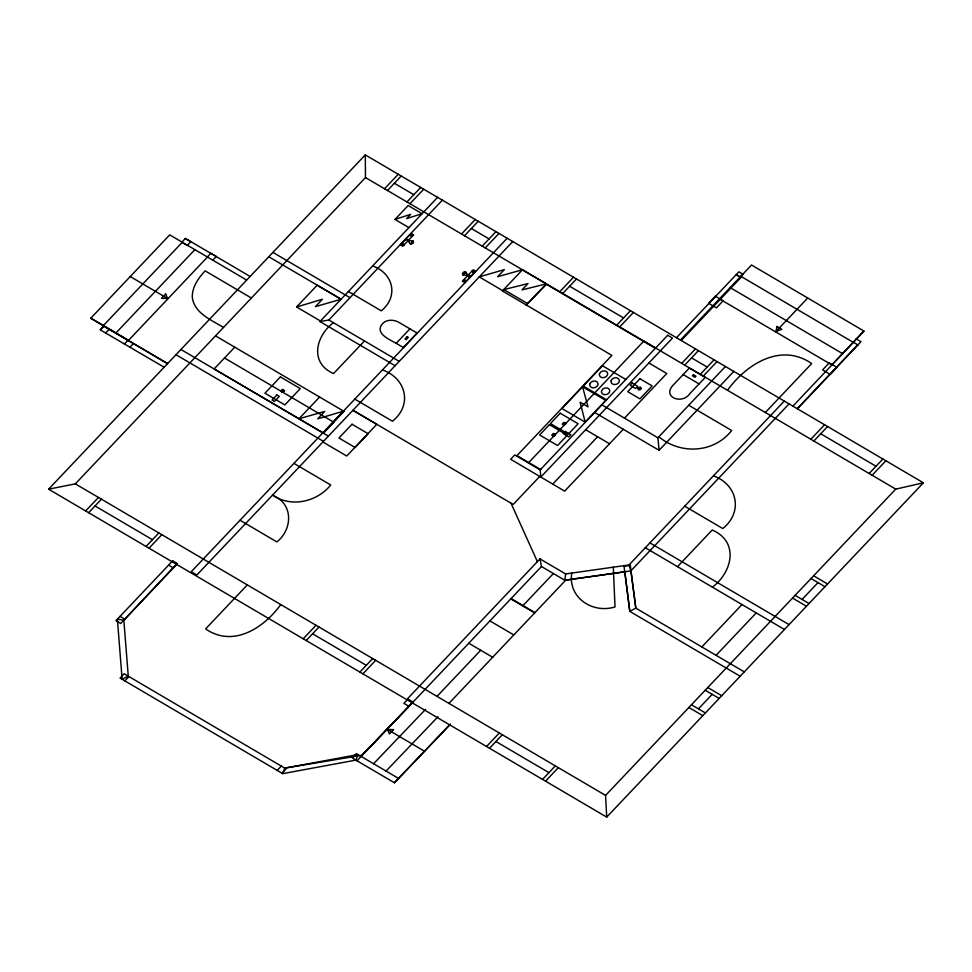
<?xml version="1.0" encoding="UTF-8"?>
<svg xmlns="http://www.w3.org/2000/svg" width="972" height="972" viewBox="0 0 972 972"><rect width="100%" height="100%" fill="white"/><g stroke="black" fill="none" stroke-linecap="round" stroke-linejoin="round"><path stroke-width="1.46" d="M406.26 238.614C406.94 242.089 415.797 239.234 412.164 243.267C409.005 245.94 409.212 238.748 405.324 239.586M789.082 403.854L630.852 570.88L564.817 580.248L565.607 573.942L539.995 558.888L407.487 698.771L413.064 702.051L541.453 566.518L539.995 558.888M282.718 773.651L284.82 768.111L358 754.588L355.898 760.116L282.718 773.651L120.054 678.067L124.137 673.754L286.072 768.901L281.977 773.214M123.833 620.209L117.381 619.176L122.132 679.294L128.268 676.123L123.833 620.209L176.382 564.27M164.134 367.234L100.165 329.8L103.688 326.082L167.561 363.613L90.785 318.209L169.723 234.872L246.681 280.082M103.36 325.596L182.299 242.271M100.505 329.848L104.126 326.045M105.62 333.019L109.156 329.289M115.935 332.983L194.874 249.658M124.416 344.052L127.94 340.334M207.34 256.973L210.875 253.242L216.331 256.45L212.807 260.18M207.461 257.045L128.523 340.382L90.785 318.209M129.884 347.271L133.407 343.541M48.6 489.183L365.29 154.888L923.4 482.817L606.71 817.112L48.6 489.183L75.33 483.862L365.484 177.572L365.29 154.888M384.523 188.762L398.265 174.267M234.75 347.174L214.144 368.923L323.433 433.062L333.736 422.188L224.496 358M387.512 190.512L401.242 176.017M85.645 510.956L98.451 497.445M88.634 512.706L101.428 499.195M296.569 306.97L317.176 285.221L341.063 299.255L315.414 306.642L322.412 299.242L296.618 306.994L320.456 321.003M406.976 201.957L420.706 187.45M394.984 219.429L408.155 205.529L422.091 213.719L406.648 218.566L410.67 214.326L394.984 219.429L408.92 227.618M409.965 203.707L423.695 189.212M395.118 365.727L319.934 321.55L437.607 197.34M319.934 321.55L328.84 320.007L442.382 200.147M407.754 241.007L402.773 246.268L400.355 244.847L411.205 233.389L413.622 234.811L408.677 240.035M408.507 241.457L409.443 240.485M333.408 322.692C315.693 336.033 309.303 363.042 333.554 373.564L364.464 340.941M413.076 241.092L410.342 244.081L412.833 243.437L413.598 242.502L413.149 241.117M146.055 546.446L158.849 532.935M149.044 548.196L161.838 534.685M461.53 233.997L475.259 219.502M464.507 235.759L478.236 221.264M319.594 397.026L298.987 418.774L324.721 411.435L317.71 418.823L343.602 411.132M482.221 246.171L495.963 231.664M485.21 247.921L498.952 233.426M396.187 343.323L403.344 347.526L417.073 333.044L399.662 322.813C394.255 319.326 386.176 318.974 381.887 324.405C374.864 333.882 390.452 339.823 396.187 343.323L409.917 328.828M466.584 275.55L467.52 274.566M467.338 275.987L462.393 281.212L464.823 282.633L475.673 271.176L473.255 269.754L468.273 275.003M507.202 238.225L191.265 571.73L196.854 575.011L512.791 241.506M323.032 432.905L343.638 411.156M323.36 433.099L343.967 411.35L215.529 335.875M124.829 680.874L128.911 676.561M247.301 584.901L205.627 628.896C233.183 648.057 263.995 627.863 280.774 604.572M526.302 304.989L546.313 283.86L522.426 269.827M559.775 291.721L573.504 277.227M562.752 293.483L576.493 278.988M303.203 638.786L316.009 625.275M306.192 640.536L318.986 627.025M616.71 325.183L630.439 310.688M619.686 326.932L633.428 312.437M582.568 386.783L561.962 408.532L585.18 422.176L605.787 400.428L582.568 386.783L588.011 406.855L580.126 402.214L585.18 422.176M528.391 462.927L643.792 341.123L655.736 348.134M539.776 476.389L513.18 504.456L352.897 410.281L376.832 424.278L346.749 456.026L322.862 441.993M676.476 337.685L738.854 271.844L743.082 274.323L740.385 277.166L736.168 274.687M359.895 672.089L372.689 658.579M362.884 673.839L375.678 660.328M680.485 339.993L751.526 265.004L863.999 331.088L792.921 406.114M681.251 340.492L740.98 277.445L736.205 274.639M277.202 770.407L281.285 766.094M552.716 484.105L597.598 436.744M624.486 418.13L666.78 373.491L648.883 362.981M681.712 363.37L695.442 348.875M623.259 429.272L564.659 491.127L510.652 459.27L514.771 454.92L540.335 469.95M684.689 365.132L698.431 350.637M700.326 374.317L714.056 359.81M703.315 376.067L717.044 361.572M699.075 383.928L705.259 377.403L689.342 368.06L674.325 383.904C660.413 396.88 682.162 405.555 690.193 393.235L699.075 383.928L683.17 374.572M407.973 699.062L403.89 703.364L408.665 706.17L412.748 701.869M594.609 412.432L659.065 450.303L657.91 437.777L725.464 366.468M361.147 756.435L357.064 760.748L352.289 757.941L356.372 753.628L398.544 778.414L450.51 724.055M659.065 450.303L733.824 371.389M775.632 331.877L807.708 298.015M437.011 696.377L480.715 650.244M522.717 605.908L553.396 573.529M727.506 390.282C746.338 364.148 780.978 342.229 811.693 363.564L765.329 412.505M448.955 703.388L565.34 580.551L541.453 566.518M355.898 760.116L394.425 782.764L398.544 778.414M565.607 573.942L629.03 564.951L784.307 401.047M863.877 331.015L831.801 364.889L719.45 298.866M797.283 408.665L857.741 344.841M797.417 408.787L860.973 341.694L856.198 338.888M486.522 746.496L499.316 732.985M489.511 748.246L502.305 734.735M677.52 566.652L712.233 530.007C739.461 541.829 732.317 572.168 712.415 587.161M810.855 439.259L824.584 424.752M813.843 441.009L827.573 426.514M542.546 779.41L555.34 765.9M545.523 781.16L558.329 767.649M701.845 646.951L742.049 604.499M869.15 473.51L882.892 459.015M872.139 475.272L885.881 460.764M716.085 655.31L756.301 612.87M606.71 817.112L605.58 795.412L895.734 489.123L923.4 482.817M698.418 708.855L712.184 694.336M802.07 599.445L818.023 582.605M413.051 702.051L361.086 756.398L412.286 702.865L361.839 755.28L284.82 768.111M373.564 763.737L425.542 709.39M386.054 771.075L438.02 716.716M394.425 782.764L449.72 724.869M526.217 305.062L546.471 284.322L655.565 348.341M564.817 580.248L624.862 571.84L629.795 611.376L740.166 676.233M503.642 289.656L528.003 283.569L521.988 289.911L546.313 283.86M282.062 391.716L283.532 391.254L283.447 390.27L281.941 390.319L281.783 391.558M272.561 495.1C291.211 507.919 316.848 501.989 330.747 485.004L293.921 463.365M853.124 342.12L857.912 344.926M740.834 276.291L853.185 342.302M730.142 287.578L842.493 353.601M394.377 183.271L413.841 194.704M471.371 228.505L489.098 238.918M569.616 286.23L623.574 317.941M691.554 357.878L707.191 367.064M820.708 433.767L876.015 466.268M365.484 177.572L895.734 489.123M410.099 234.544L412.529 235.977M472.076 270.981L474.543 272.379M503.751 289.547L527.626 303.58M502.682 290.664L479.257 276.899L504.347 269.609L497.603 276.716L522.511 269.742L502.415 290.956L611.886 355.4L516.934 455.637L540.687 469.598M470.703 276.437L467.277 274.42L465.685 271.941L463.863 272.002L462.429 273.521L462.866 274.906L466.341 275.404L469.768 277.421M688.723 405.263L731.685 430.499C713.97 453.159 680.461 454.835 658.87 436.768M401.521 243.608L403.939 245.041M401.485 243.644L403.915 245.078M463.498 280.045L465.928 281.479M625.907 379.517L602.47 365.751L583.249 386.054L606.674 399.82M372.628 265.927C393.283 273.241 399.03 296.582 381.255 310.833L348.389 291.515M601.814 404.814L657.91 437.777M713.436 475.855C737.639 484.615 743.276 512.098 722.791 528.561L684.701 506.193M585.654 429.721L609.541 443.754M272.925 252.392L349.993 297.675M813.625 575.801L827.561 583.99M268.807 256.742L341.099 299.218M811.049 578.522L824.985 586.699M328.84 320.007L399.237 361.377M795.108 595.35L809.044 603.527M250.12 276.461L185.385 238.419L181.752 242.259L187.207 245.466L190.743 241.749L185.275 238.529M792.532 598.072L806.468 606.249M382.47 369.895C406.102 378.23 412.821 404.899 392.457 421.228L354.804 399.103M251.384 298.027L205.141 270.86C198.324 278.174 191.861 287.214 192.31 297.663C194.619 313.482 211.604 320.116 223.511 327.442M649.94 542.886L789.057 624.632M645.335 547.746L784.453 629.492M130.248 276.546L167.986 298.708M744.285 671.883L635.809 608.144L630.877 570.856L629.03 564.951M180.95 349.483L328.415 436.136M175.981 354.719L323.457 441.373M707.786 687.52L721.722 695.709M705.21 690.242L719.146 698.418M511.09 598.57L534.965 612.603M691.457 704.761L705.38 712.95M510.774 598.898L534.661 612.931M688.881 707.482L702.805 715.671M489.924 620.901L513.811 634.935M468.771 643.233L492.658 657.266M240.023 520.263L276.85 541.902C292.135 529.995 293.726 504.954 274.383 496.17M75.33 483.862L605.58 795.412M95.025 505.95L152.446 539.691M312.595 633.78L366.286 665.334M495.902 741.49L548.937 772.655M168.593 565.121L173.368 567.927M387.075 729.231L424.521 751.235M120.03 616.382L124.805 619.188M510.993 503.18L537.394 561.634M613.308 567.174L615.021 606.929C592.483 613.915 567.83 597.659 571.767 573.067M462.939 274.274L462.939 274.918C468.917 270.896 463.948 271.224 462.939 274.274M589.895 383.818L589.7 385.143C590.599 389.675 598.315 388.01 598.096 383.685C597.318 379.675 591.098 380.477 589.895 383.818M599.505 373.673L599.323 374.998C600.21 379.517 607.937 377.853 607.707 373.54C606.929 369.53 600.708 370.332 599.505 373.673M601.595 390.695L601.401 392.008C602.3 396.54 610.015 394.875 609.784 390.562C609.019 386.552 602.786 387.354 601.595 390.695M611.206 380.538L611.011 381.862C611.91 386.394 619.626 384.73 619.407 380.404C618.629 376.407 612.409 377.209 611.206 380.538M777.017 326.483L775.972 331.513L781.792 329.289L777.017 326.483M554.66 434.715L553.688 435.735L552.558 435.079L553.53 434.059L554.66 434.715M565.133 423.658L564.161 424.691L563.031 424.023L564.003 423.002L565.133 423.658M284.444 390.598L282.755 392.396L280.774 391.23L282.475 389.432L284.444 390.598M555.449 434.581L553.748 436.379L551.768 435.213L553.469 433.427L555.449 434.581M565.911 423.525L564.222 425.323L562.241 424.157L563.942 422.37L565.911 423.525M637.826 387.913L638.47 389.918L640.609 389.553L641.265 388.193L640.39 387.087L637.826 387.913M638.507 388.168L638.883 389.31L640.475 388.326L638.507 388.168M473.048 272.245L473.279 271.686L473.048 272.245M403.028 243.656L402.748 244.337L403.028 243.656M464.75 280.604L465.442 280.349L464.75 280.604M411.265 235.418L410.585 235.674L411.265 235.418M165.665 293.969L161.546 298.319L167.585 298.477L165.665 293.969M280.386 376.917L264.943 393.223L284.845 404.911L300.287 388.606L280.386 376.917M276.886 394.997L272.087 400.075L274.469 401.472L279.28 396.394L276.886 394.997M172.676 560.808L115.947 620.695L120.722 623.502L177.451 563.614L172.676 560.808M407.122 336.677L404.935 338.985L406.15 339.69L408.325 337.381L407.122 336.677M352.022 424.229L338.961 438.02L355.12 447.509L368.181 433.731L352.022 424.229M549.435 424.655L539.642 434.994L557.563 445.516L567.344 435.189L549.435 424.655M560.212 413.222L550.419 423.549L568.328 434.071L578.121 423.743L560.212 413.222M565.303 431.447L563.25 433.621L568.814 436.89L570.88 434.715L565.303 431.447M667.679 335.291L540.189 469.865L540.845 477.021L672.454 338.098L667.679 335.291M632.164 383.029L630.111 385.204L635.676 388.484L637.741 386.309L632.164 383.029M715.368 296.241L708.673 303.313L716.425 307.869L723.119 300.798L715.368 296.241M639.941 378.764L627.718 391.667L639.928 398.848L652.151 385.945L639.941 378.764M693.461 374.694L692.428 375.8L694.956 377.282L695.988 376.176L693.461 374.694M393.514 729.62L389.395 733.969L387.476 729.462L393.514 729.62M829.286 362.848L822.591 369.907L830.343 374.463L837.038 367.392L829.286 362.848M635.809 608.144L629.795 611.376L624.036 566.445L630.306 565.206L635.809 608.144"/></g></svg>
